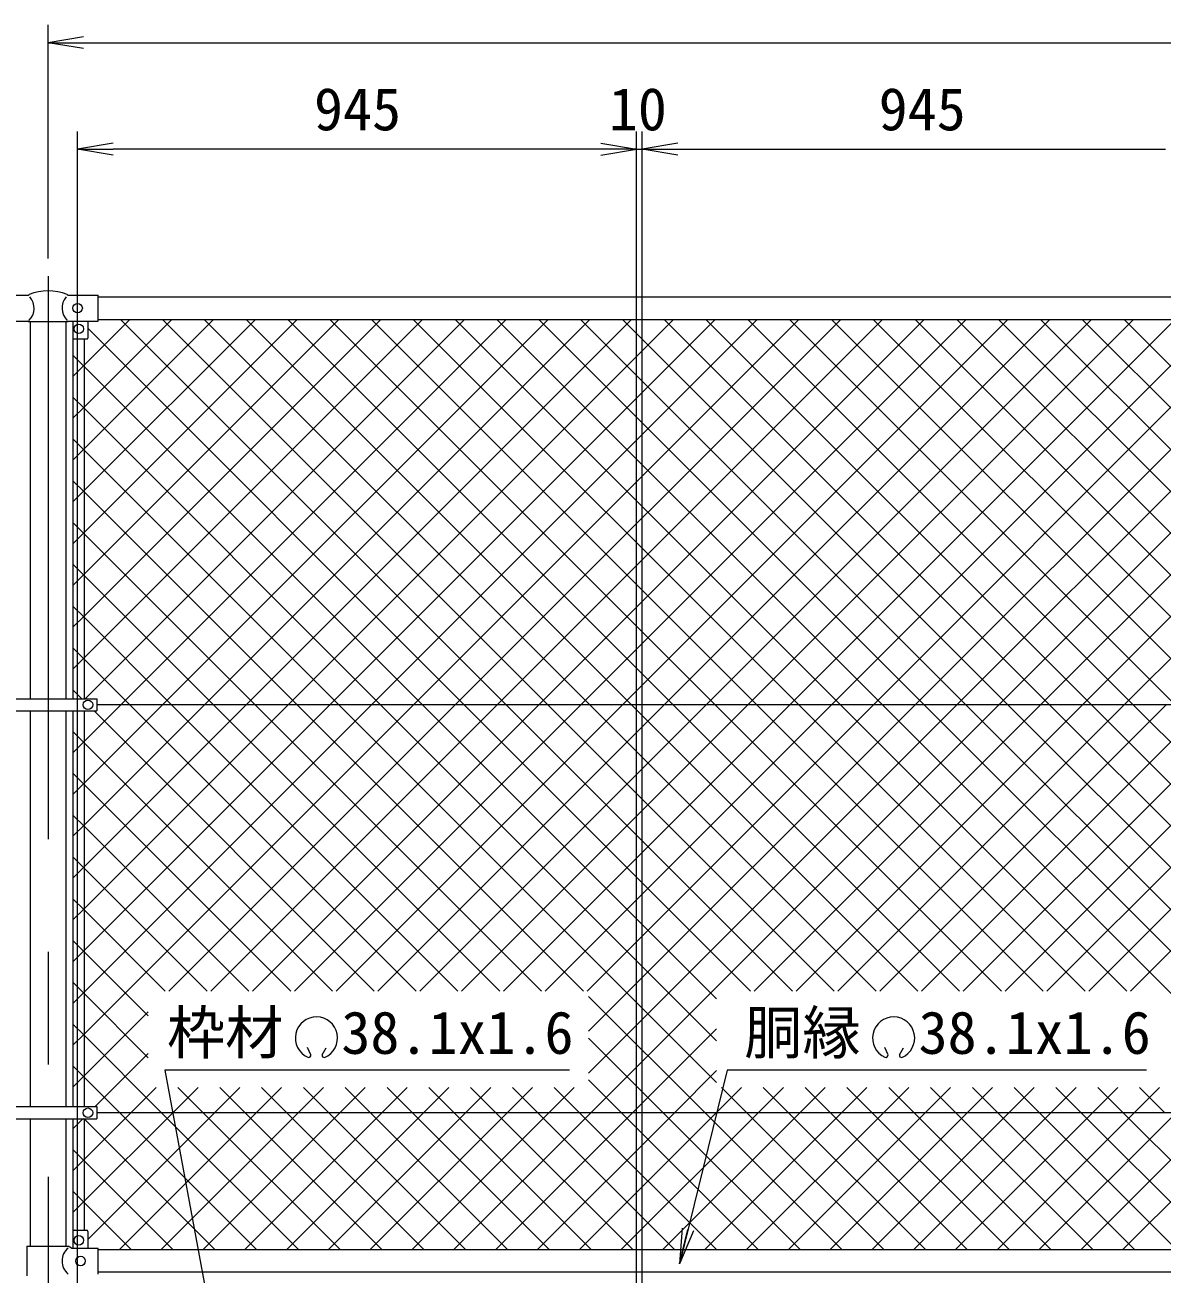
# Model space of a CAD drawing. Units: millimetres, scale not verified. Extents: x -6300 to 6300, y -4455 to 4455.
# Drawn here: x 1070 to 2993, y 1207 to 3320 of the extents above; entities that cross this region are included whole.
import ezdxf
from ezdxf.enums import TextEntityAlignment as Align

# ---------------------------------------------------------------- set-up
doc = ezdxf.new("R2010")
doc.units = ezdxf.units.MM
doc.header["$LTSCALE"] = 30
doc.linetypes.add('USER1', pattern=[50.8, 31.75, -6.35, 6.35, -6.35])
for name, color, linetype, lineweight in [('0-1_D-BMK', 2, 'USER1', 13), ('0-2_D-STR1', 1, 'Continuous', 18), ('0-3_D-STR3', 3, 'Continuous', 13), ('0-7_D-STR-DIM', 7, 'Continuous', 9), ('0-8_0', 7, 'Continuous', 9), ('0-9_D-STR-TXT', 7, 'Continuous', 9), ('0-A_D-STR2', 7, 'Continuous', 9)]:
    doc.layers.add(name, color=color, linetype=linetype, lineweight=lineweight)
doc.styles.add('ＭＳ ゴシック', font='')
doc.styles.get('ＭＳ ゴシック').set_extended_font_data('MS Gothic')

# ---------------------------------------------------------------- blocks, each defined once
blk = doc.blocks.new('_Open')
at = {"layer": '0-8_0'}
blk.add_line((-30, 5), (0, 0), dxfattribs=at)
blk.add_lwpolyline([(-30, -5), (0, 0), (-30, 0)], dxfattribs=at)

msp = doc.modelspace()

# ---------------------------------------------------------------- linework, layer by layer
at = {"layer": '0-1_D-BMK'}
msp.add_line((1108.84, 2894.97), (1108.84, -1050.85), dxfattribs=at)
at = {"layer": '0-2_D-STR1'}
for p, q in [((1193.84, 2859.73), (3023.84, 2859.73)), ((1078.59, 2818.23), (1078.59, 2180.03)), ((1139.09, 2818.23), (1139.09, 2180.03)), ((1193.84, 2821.63), (3023.84, 2821.63)), ((1078.59, 2159.43), (1078.59, 1490.03)), ((1139.09, 2159.43), (1139.09, 1490.03)), ((1078.59, 1469.43), (1078.59, 1253.83)), ((1139.09, 1469.43), (1139.09, 1253.83)), ((3023.84, 1247.73), (1193.84, 1247.73)), ((3023.84, 1209.73), (1193.84, 1209.73))]:
    msp.add_line(p, q, dxfattribs=at)
at = {"layer": '0-3_D-STR3'}
for p, q in [((1023.84, 2862.73), (1073.06, 2862.73)), ((1144.62, 2862.73), (1193.84, 2862.73)), ((1193.84, 2818.73), (1193.84, 2862.73)), ((1023.84, 2818.73), (1074.04, 2818.73)), ((1075.04, 2818.23), (1074.04, 2818.73)), ((1075.04, 2818.23), (1142.64, 2818.23)), ((1142.64, 2818.23), (1143.64, 2818.73)), ((1143.64, 2818.73), (1193.84, 2818.73)), ((1150.84, 2818.73), (1150.84, 2789.73)), ((1175.84, 2818.73), (1175.84, 2789.73)), ((1151.34, 2180.03), (1151.34, 2788.86)), ((1151.84, 2788.73), (1174.84, 2788.73)), ((1170.34, 2180.03), (1170.34, 2788.73)), ((1026.34, 2180.03), (1191.34, 2180.03)), ((1191.34, 2180.03), (1191.34, 2159.43)), ((1026.34, 2159.43), (1191.34, 2159.43)), ((1151.34, 1490.03), (1151.34, 2159.43)), ((1170.34, 1490.03), (1170.34, 2159.43)), ((3026.34, 2169.73), (1190.84, 2169.73)), ((1026.34, 1490.03), (1191.34, 1490.03)), ((3026.34, 1479.73), (1190.84, 1479.73)), ((1191.34, 1490.03), (1191.34, 1469.43)), ((1026.34, 1469.43), (1191.34, 1469.43)), ((1151.34, 1280.15), (1151.34, 1469.43)), ((1170.34, 1280.83), (1170.34, 1469.43)), ((1150.84, 1278.83), (1150.84, 1250.83)), ((1152.84, 1280.83), (1173.84, 1280.83)), ((1175.84, 1278.83), (1175.84, 1250.83)), ((1072.74, 1253.83), (1142.64, 1253.83)), ((1072.74, 1253.83), (1072.74, 1203.83)), ((1148.64, 1250.83), (1142.64, 1253.83)), ((1148.64, 1250.83), (1193.84, 1250.83)), ((1193.84, 1206.83), (1193.84, 1250.83))]:
    msp.add_line(p, q, dxfattribs=at)
for centre in [(1158.84, 2840.73), (1160.84, 2805.73), (1176.34, 2169.73), (1176.34, 1479.73), (1160.84, 1263.83), (1163.84, 1228.83)]:
    msp.add_circle(centre, 8, dxfattribs=at)
for centre, radius, start, end in [((1073.06, 2870.73), 8, 270, 296.9114), ((1056.46, 2840.73), 28.8, 314.1684, 41.01552), ((1108.84, 2787.27), 82.82, 67.15338, 112.84662), ((1161.23, 2840.73), 28.8, 138.98448, 225.8316), ((1144.62, 2870.73), 8, 243.0886, 270), ((1151.84, 2789.73), 1, 180, 270), ((1174.84, 2789.73), 1, 270, 0), ((1152.84, 1278.83), 2, 90, 180), ((1173.84, 1278.83), 2, 0, 90), ((1161.23, 1228.83), 28.8, 130.19176, 229.80824)]:
    msp.add_arc(centre, radius, start, end, dxfattribs=at)
at = {"layer": '0-7_D-STR-DIM'}
for p, q in [((1108.84, 2924.97), (1108.84, 3319.73)), ((1168.84, 3289.73), (3048.84, 3289.73)), ((1158.84, 1126.73), (1158.84, 3139.73)), ((2103.84, 1126.73), (2103.84, 3139.73)), ((2103.84, 1126.73), (2103.84, 3139.73)), ((2113.84, 1126.73), (2113.84, 3139.73)), ((2113.84, 1126.73), (2113.84, 3139.73)), ((2043.84, 3109.73), (1218.84, 3109.73)), ((2043.84, 3109.73), (1983.84, 3109.73)), ((2103.84, 3109.73), (2113.84, 3109.73)), ((2173.84, 3109.73), (2998.84, 3109.73)), ((2173.84, 3109.73), (2233.84, 3109.73))]:
    msp.add_line(p, q, dxfattribs=at)
at = {"layer": '0-9_D-STR-TXT'}
for p, q in [((1553.27, 1577.76), (1547.53, 1590.07)), ((1572.15, 1577.74), (1578.94, 1589.5)), ((2529.5, 1577.73), (2523.76, 1590.03)), ((2548.71, 1577.68), (2555.5, 1589.44))]:
    msp.add_line(p, q, dxfattribs=at)
for points in [[(1990.59, 1551.82), (1306.28, 1551.82), (1381.17, 1147.07)], [(2966.83, 1551.82), (2257.52, 1551.82), (2177.1, 1225.74)]]:
    msp.add_lwpolyline(points, dxfattribs=at)
for centre, radius, start, end in [((1562.71, 1606.08), 35.62, 292.92895, 245.65759), ((2538.95, 1606.08), 35.62, 292.92895, 245.65759), ((1549.59, 1577.07), 3.75, 245.55066, 10.6575), ((1575.84, 1577.05), 3.75, 169.34241, 276.63708), ((2525.82, 1577.03), 3.75, 245.55066, 10.6575), ((2552.39, 1576.99), 3.75, 169.34241, 276.63708)]:
    msp.add_arc(centre, radius, start, end, dxfattribs=at)
at = {"layer": '0-A_D-STR2'}
for p, q in [((1170.34, 2744.66), (1247.31, 2821.63)), ((1170.34, 2673.95), (1318.02, 2821.63)), ((1170.34, 2603.24), (1388.73, 2821.63)), ((1170.34, 2532.53), (1459.44, 2821.63)), ((1170.34, 2461.82), (1530.15, 2821.63)), ((1170.34, 2391.11), (1600.86, 2821.63)), ((1170.34, 2320.4), (1671.57, 2821.63)), ((1170.34, 2249.69), (1742.28, 2821.63)), ((1171.39, 2180.03), (1812.99, 2821.63)), ((1883.47, 2169.73), (1231.57, 2821.63)), ((1231.8, 2169.73), (1883.7, 2821.63)), ((1954.18, 2169.73), (1302.28, 2821.63)), ((1302.51, 2169.73), (1954.41, 2821.63)), ((2024.89, 2169.73), (1372.99, 2821.63)), ((1373.22, 2169.73), (2025.12, 2821.63)), ((2095.6, 2169.73), (1443.7, 2821.63)), ((1443.93, 2169.73), (2095.83, 2821.63)), ((1514.64, 2169.73), (2166.54, 2821.63)), ((2237.02, 2169.73), (1585.12, 2821.63)), ((1585.35, 2169.73), (2237.25, 2821.63)), ((2307.73, 2169.73), (1655.83, 2821.63)), ((1656.07, 2169.73), (2307.97, 2821.63)), ((1726.78, 2169.73), (2378.68, 2821.63)), ((2519.86, 2169.73), (1867.96, 2821.63)), ((2590.57, 2169.73), (1938.67, 2821.63)), ((1938.91, 2169.73), (2590.81, 2821.63)), ((2661.28, 2169.73), (2009.38, 2821.63)), ((2009.62, 2169.73), (2661.52, 2821.63)), ((2732, 2169.73), (2080.1, 2821.63)), ((2802.71, 2169.73), (2150.81, 2821.63)), ((2151.04, 2169.73), (2802.94, 2821.63)), ((2873.42, 2169.73), (2221.52, 2821.63)), ((2221.75, 2169.73), (2873.65, 2821.63)), ((2944.13, 2169.73), (2292.23, 2821.63)), ((2292.46, 2169.73), (2944.36, 2821.63)), ((3014.84, 2169.73), (2362.94, 2821.63)), ((2363.17, 2169.73), (3015.07, 2821.63)), ((3047.34, 2207.93), (2433.65, 2821.63)), ((3047.34, 2278.64), (2504.36, 2821.63)), ((3047.34, 2349.35), (2575.07, 2821.63)), ((3047.34, 2420.06), (2645.78, 2821.63)), ((3047.34, 2490.78), (2716.49, 2821.63)), ((3047.34, 2561.49), (2787.2, 2821.63)), ((3047.34, 2632.2), (2857.91, 2821.63)), ((3047.34, 2702.91), (2928.62, 2821.63)), ((1170.34, 2741.43), (1151.34, 2760.43)), ((1151.34, 2725.66), (1170.34, 2744.66)), ((1742.05, 2169.73), (1170.34, 2741.43)), ((1170.34, 2670.72), (1151.34, 2689.72)), ((1151.34, 2654.95), (1170.34, 2673.95)), ((1671.34, 2169.73), (1170.34, 2670.72)), ((2575.3, 2169.73), (3047.34, 2641.76)), ((1170.34, 2600.01), (1151.34, 2619.01)), ((1151.34, 2584.24), (1170.34, 2603.24)), ((1600.62, 2169.73), (1170.34, 2600.01)), ((2646.02, 2169.73), (3047.34, 2571.05)), ((1170.34, 2529.3), (1151.34, 2548.3)), ((1151.34, 2513.53), (1170.34, 2532.53)), ((1529.91, 2169.73), (1170.34, 2529.3)), ((1170.34, 2458.59), (1151.34, 2477.59)), ((1151.34, 2442.82), (1170.34, 2461.82)), ((1459.2, 2169.73), (1170.34, 2458.59)), ((2787.44, 2169.73), (3047.34, 2429.63)), ((1170.34, 2387.88), (1151.34, 2406.88)), ((1151.34, 2372.11), (1170.34, 2391.11)), ((1388.49, 2169.73), (1170.34, 2387.88)), ((2858.15, 2169.73), (3047.34, 2358.92)), ((1170.34, 2317.17), (1151.34, 2336.17)), ((1151.34, 2301.4), (1170.34, 2320.4)), ((1317.78, 2169.73), (1170.34, 2317.17)), ((2928.86, 2169.73), (3047.34, 2288.21)), ((1170.34, 2246.46), (1151.34, 2265.46)), ((1151.34, 2230.69), (1170.34, 2249.69)), ((1247.07, 2169.73), (1170.34, 2246.46)), ((1166.06, 2180.03), (1151.34, 2194.74)), ((1170.34, 2108.27), (1231.8, 2169.73)), ((1170.34, 2037.56), (1302.51, 2169.73)), ((1170.34, 1966.85), (1373.22, 2169.73)), ((1170.34, 1896.14), (1443.93, 2169.73)), ((1170.34, 1825.42), (1514.64, 2169.73)), ((1170.34, 1754.71), (1585.35, 2169.73)), ((1170.34, 1684), (1656.07, 2169.73)), ((1170.34, 1613.29), (1726.78, 2169.73)), ((1660.61, 1685.47), (1186.66, 2159.43)), ((1731.32, 1685.47), (1247.07, 2169.73)), ((1802.03, 1685.47), (1317.78, 2169.73)), ((1872.74, 1685.47), (1388.49, 2169.73)), ((1454.66, 1685.47), (1938.91, 2169.73)), ((1943.46, 1685.47), (1459.2, 2169.73)), ((1525.37, 1685.47), (2009.62, 2169.73)), ((2014.17, 1685.47), (1529.91, 2169.73)), ((2239.57, 1530.78), (1600.62, 2169.73)), ((1666.79, 1685.47), (2151.04, 2169.73)), ((2239.57, 1601.49), (1671.34, 2169.73)), ((1737.5, 1685.47), (2221.75, 2169.73)), ((2239.57, 1672.2), (1742.05, 2169.73)), ((1808.21, 1685.47), (2292.46, 2169.73)), ((1878.92, 1685.47), (2363.17, 2169.73)), ((2367.72, 1685.47), (1883.47, 2169.73)), ((2438.43, 1685.47), (1954.18, 2169.73)), ((2023.12, 1617.54), (2575.3, 2169.73)), ((2023.12, 1546.83), (2646.02, 2169.73)), ((2509.14, 1685.47), (2024.89, 2169.73)), ((2579.85, 1685.47), (2095.6, 2169.73)), ((2721.27, 1685.47), (2237.02, 2169.73)), ((2303.18, 1685.47), (2787.44, 2169.73)), ((2791.98, 1685.47), (2307.73, 2169.73)), ((2373.9, 1685.47), (2858.15, 2169.73)), ((2444.61, 1685.47), (2928.86, 2169.73)), ((2515.32, 1685.47), (2999.57, 2169.73)), ((3047.34, 1642.25), (2519.86, 2169.73)), ((3047.34, 1712.96), (2590.57, 2169.73)), ((3047.34, 1783.67), (2661.28, 2169.73)), ((3047.34, 1854.38), (2732, 2169.73)), ((3047.34, 1925.09), (2802.71, 2169.73)), ((3047.34, 1995.8), (2873.42, 2169.73)), ((3047.34, 2066.51), (2944.13, 2169.73)), ((1170.34, 2105.03), (1151.34, 2124.03)), ((1151.34, 2089.27), (1170.34, 2108.27)), ((1589.9, 1685.47), (1170.34, 2105.03)), ((2656.74, 1685.47), (3047.34, 2076.08)), ((1170.34, 2034.32), (1151.34, 2053.32)), ((1151.34, 2018.56), (1170.34, 2037.56)), ((1519.19, 1685.47), (1170.34, 2034.32)), ((2727.45, 1685.47), (3047.34, 2005.37)), ((1170.34, 1963.61), (1151.34, 1982.61)), ((1151.34, 1947.85), (1170.34, 1966.85)), ((1448.48, 1685.47), (1170.34, 1963.61)), ((2798.16, 1685.47), (3047.34, 1934.66)), ((1170.34, 1892.9), (1151.34, 1911.9)), ((1151.34, 1877.14), (1170.34, 1896.14)), ((1377.77, 1685.47), (1170.34, 1892.9)), ((2868.87, 1685.47), (3047.34, 1863.95)), ((1170.34, 1822.19), (1151.34, 1841.19)), ((1151.34, 1806.42), (1170.34, 1825.42)), ((1307.06, 1685.47), (1170.34, 1822.19)), ((2939.58, 1685.47), (3047.34, 1793.24)), ((1170.34, 1751.48), (1151.34, 1770.48)), ((1151.34, 1735.71), (1170.34, 1754.71)), ((1278.33, 1643.49), (1170.34, 1751.48)), ((1170.34, 1680.77), (1151.34, 1699.77)), ((1151.34, 1665), (1170.34, 1684)), ((1278.33, 1572.78), (1170.34, 1680.77)), ((2219.91, 1479.73), (2023.12, 1676.52)), ((1170.34, 1610.06), (1151.34, 1629.06)), ((1151.34, 1594.29), (1170.34, 1613.29)), ((1300.68, 1479.73), (1170.34, 1610.06)), ((2149.2, 1479.73), (2023.12, 1605.81)), ((2097.44, 1479.73), (2239.57, 1621.86)), ((1188.5, 1490.03), (1278.33, 1579.86)), ((1170.34, 1539.35), (1151.34, 1558.35)), ((2168.15, 1479.73), (2239.57, 1551.15)), ((1229.96, 1479.73), (1170.34, 1539.35)), ((1248.91, 1479.73), (1291.77, 1522.58)), ((1319.62, 1479.73), (1362.48, 1522.58)), ((1371.39, 1479.73), (1328.53, 1522.58)), ((1442.1, 1479.73), (1399.24, 1522.58)), ((1461.04, 1479.73), (1503.9, 1522.58)), ((1512.81, 1479.73), (1469.95, 1522.58)), ((1531.75, 1479.73), (1574.61, 1522.58)), ((1583.52, 1479.73), (1540.66, 1522.58)), ((1602.46, 1479.73), (1645.32, 1522.58)), ((1654.23, 1479.73), (1611.37, 1522.58)), ((1673.17, 1479.73), (1716.03, 1522.58)), ((1724.94, 1479.73), (1682.08, 1522.58)), ((1795.65, 1479.73), (1752.79, 1522.58)), ((1885.3, 1479.73), (1928.16, 1522.58)), ((1937.07, 1479.73), (1894.21, 1522.58)), ((1956.02, 1479.73), (1998.87, 1522.58)), ((2007.78, 1479.73), (1964.92, 1522.58)), ((2078.49, 1479.73), (2023.12, 1535.1)), ((2238.86, 1479.73), (2281.72, 1522.58)), ((2290.62, 1479.73), (2247.77, 1522.58)), ((2309.57, 1479.73), (2352.43, 1522.58)), ((2361.34, 1479.73), (2318.48, 1522.58)), ((2432.05, 1479.73), (2389.19, 1522.58)), ((2450.99, 1479.73), (2493.85, 1522.58)), ((2521.7, 1479.73), (2564.56, 1522.58)), ((2573.47, 1479.73), (2530.61, 1522.58)), ((2592.41, 1479.73), (2635.27, 1522.58)), ((2644.18, 1479.73), (2601.32, 1522.58)), ((2663.12, 1479.73), (2705.98, 1522.58)), ((2714.89, 1479.73), (2672.03, 1522.58)), ((2733.83, 1479.73), (2776.69, 1522.58)), ((2785.6, 1479.73), (2742.74, 1522.58)), ((2804.54, 1479.73), (2847.4, 1522.58)), ((2875.25, 1479.73), (2918.11, 1522.58)), ((2927.02, 1479.73), (2884.16, 1522.58)), ((2945.96, 1479.73), (2988.82, 1522.58)), ((2997.73, 1479.73), (2954.87, 1522.58)), ((1170.34, 1401.16), (1248.91, 1479.73)), ((1170.34, 1330.45), (1319.62, 1479.73)), ((1229.04, 1247.73), (1461.04, 1479.73)), ((1461.96, 1247.73), (1229.96, 1479.73)), ((1299.75, 1247.73), (1531.75, 1479.73)), ((1532.68, 1247.73), (1300.68, 1479.73)), ((1370.46, 1247.73), (1602.46, 1479.73)), ((1603.39, 1247.73), (1371.39, 1479.73)), ((1441.17, 1247.73), (1673.17, 1479.73)), ((1674.1, 1247.73), (1442.1, 1479.73)), ((1744.81, 1247.73), (1512.81, 1479.73)), ((1815.52, 1247.73), (1583.52, 1479.73)), ((1653.3, 1247.73), (1885.3, 1479.73)), ((1886.23, 1247.73), (1654.23, 1479.73)), ((1724.02, 1247.73), (1956.02, 1479.73)), ((1956.94, 1247.73), (1724.94, 1479.73)), ((2027.65, 1247.73), (1795.65, 1479.73)), ((1865.44, 1247.73), (2097.44, 1479.73)), ((1936.15, 1247.73), (2168.15, 1479.73)), ((2169.07, 1247.73), (1937.07, 1479.73)), ((2006.86, 1247.73), (2238.86, 1479.73)), ((2239.78, 1247.73), (2007.78, 1479.73)), ((2077.57, 1247.73), (2309.57, 1479.73)), ((2310.49, 1247.73), (2078.49, 1479.73)), ((2381.2, 1247.73), (2149.2, 1479.73)), ((2218.99, 1247.73), (2450.99, 1479.73)), ((2451.91, 1247.73), (2219.91, 1479.73)), ((2289.7, 1247.73), (2521.7, 1479.73)), ((2522.62, 1247.73), (2290.62, 1479.73)), ((2360.41, 1247.73), (2592.41, 1479.73)), ((2593.34, 1247.73), (2361.34, 1479.73)), ((2431.12, 1247.73), (2663.12, 1479.73)), ((2664.05, 1247.73), (2432.05, 1479.73)), ((2501.83, 1247.73), (2733.83, 1479.73)), ((2572.54, 1247.73), (2804.54, 1479.73)), ((2805.47, 1247.73), (2573.47, 1479.73)), ((2643.25, 1247.73), (2875.25, 1479.73)), ((2876.18, 1247.73), (2644.18, 1479.73)), ((2713.96, 1247.73), (2945.96, 1479.73)), ((2946.89, 1247.73), (2714.89, 1479.73)), ((3017.6, 1247.73), (2785.6, 1479.73)), ((3047.34, 1359.4), (2927.02, 1479.73)), ((1151.34, 1452.87), (1167.9, 1469.43)), ((2855.39, 1247.73), (3047.34, 1439.68)), ((1170.34, 1397.93), (1151.34, 1416.93)), ((1151.34, 1382.16), (1170.34, 1401.16)), ((1320.54, 1247.73), (1170.34, 1397.93)), ((2926.1, 1247.73), (3047.34, 1368.97)), ((1170.34, 1327.22), (1151.34, 1346.22)), ((1151.34, 1311.45), (1170.34, 1330.45)), ((1249.83, 1247.73), (1170.34, 1327.22)), ((1176.02, 1250.83), (1175.84, 1251.01))]:
    msp.add_line(p, q, dxfattribs=at)
for points in [[(1313.24, 1685.47), (1797.49, 2169.73), (2449.39, 2821.63)], [(1383.95, 1685.47), (1868.2, 2169.73), (2520.1, 2821.63)], [(2650.56, 1685.47), (2166.31, 2169.73), (1514.41, 2821.63)], [(1596.08, 1685.47), (2080.33, 2169.73), (2732.23, 2821.63)], [(2862.69, 1685.47), (2378.44, 2169.73), (1726.54, 2821.63)], [(2933.4, 1685.47), (2449.15, 2169.73), (1797.25, 2821.63)], [(2297.01, 1685.47), (1812.76, 2169.73), (1175.84, 2806.64)], [(1949.63, 1685.47), (2433.88, 2169.73), (3047.34, 2783.19), (3052.88, 2788.73)], [(2020.34, 1685.47), (2504.59, 2169.73), (3047.34, 2712.47), (3066.34, 2731.47)], [(1794.73, 1247.73), (2026.73, 1479.73), (2716.73, 2169.73), (3047.34, 2500.34), (3066.34, 2519.34)], [(2586.03, 1685.47), (3047.34, 2146.79), (3059.98, 2159.43)], [(1151.34, 1523.58), (1170.34, 1542.58), (1278.33, 1650.57)], [(1175.84, 1265.24), (1390.33, 1479.73), (1433.19, 1522.58)], [(1511.88, 1247.73), (1743.88, 1479.73), (1786.74, 1522.58)], [(1582.59, 1247.73), (1814.59, 1479.73), (1857.45, 1522.58)], [(2098.36, 1247.73), (1866.36, 1479.73), (1823.5, 1522.58)], [(2148.28, 1247.73), (2380.28, 1479.73), (2423.14, 1522.58)], [(2734.76, 1247.73), (2502.76, 1479.73), (2459.9, 1522.58)], [(3055.21, 1280.83), (3047.34, 1288.69), (2856.31, 1479.73), (2813.45, 1522.58)], [(2784.68, 1247.73), (3016.68, 1479.73), (3026.34, 1489.39)], [(1391.25, 1247.73), (1170.34, 1468.64), (1169.55, 1469.43)]]:
    msp.add_lwpolyline(points, dxfattribs=at)

# ---------------------------------------------------------------- block references
at = {"layer": '0-7_D-STR-DIM', "xscale": 2, "yscale": 2, "rotation": 180}
for p in [(1108.84, 3289.73), (1158.84, 3109.73), (2113.84, 3109.73), (2113.84, 3109.73)]:
    msp.add_blockref('_Open', p, dxfattribs=at)
at = {"layer": '0-7_D-STR-DIM', "xscale": 2, "yscale": 2}
msp.add_blockref('_Open', (2103.84, 3109.73), dxfattribs=at)
msp.add_blockref('_Open', (2103.84, 3109.73), dxfattribs=at)
at = {"layer": '0-9_D-STR-TXT', "xscale": 2, "yscale": 2, "rotation": 256.1455}
msp.add_blockref('_Open', (2176.62, 1223.8), dxfattribs=at)

# ---------------------------------------------------------------- texts
at = {"layer": '0-7_D-STR-DIM', "style": 'ＭＳ ゴシック'}
for s, p in [('945', (1558.63, 3119.85)), ('10', (2057.24, 3119.85)), ('945', (2513.63, 3119.85))]:
    msp.add_text(s, height=72.14, dxfattribs=at).set_placement(p, align=Align.BOTTOM_LEFT)
at = {"layer": '0-9_D-STR-TXT', "style": 'ＭＳ ゴシック'}
for s, p in [('枠材  38.1x1.6', (1309.95, 1557.6)), ('胴縁  38.1x1.6', (2286.19, 1557.6))]:
    msp.add_text(s, height=72.14, dxfattribs=at).set_placement(p, align=Align.BOTTOM_LEFT)

doc.saveas('drawing.dxf')
